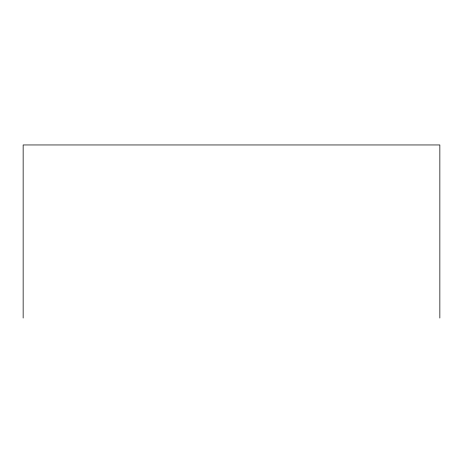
<?xml version="1.0" encoding="UTF-8"?>
<svg xmlns="http://www.w3.org/2000/svg" width="463" height="463" viewBox="0 0 463 463"><rect width="100%" height="100%" fill="white"/><g stroke="black" fill="none" stroke-linecap="round" stroke-linejoin="round"><path stroke-width="0.69" d="M439.85 318.046L439.85 144.954L23.15 144.954L23.15 318.046"/></g></svg>
